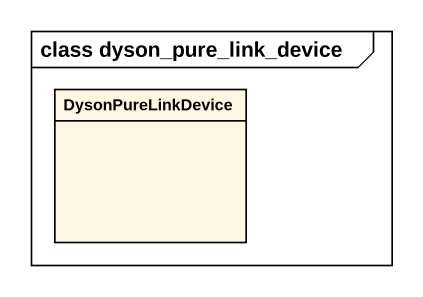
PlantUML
@startuml
mainframe class dyson_pure_link_device
hide circle
hide empty members
class DysonPureLinkDevice
@enduml
